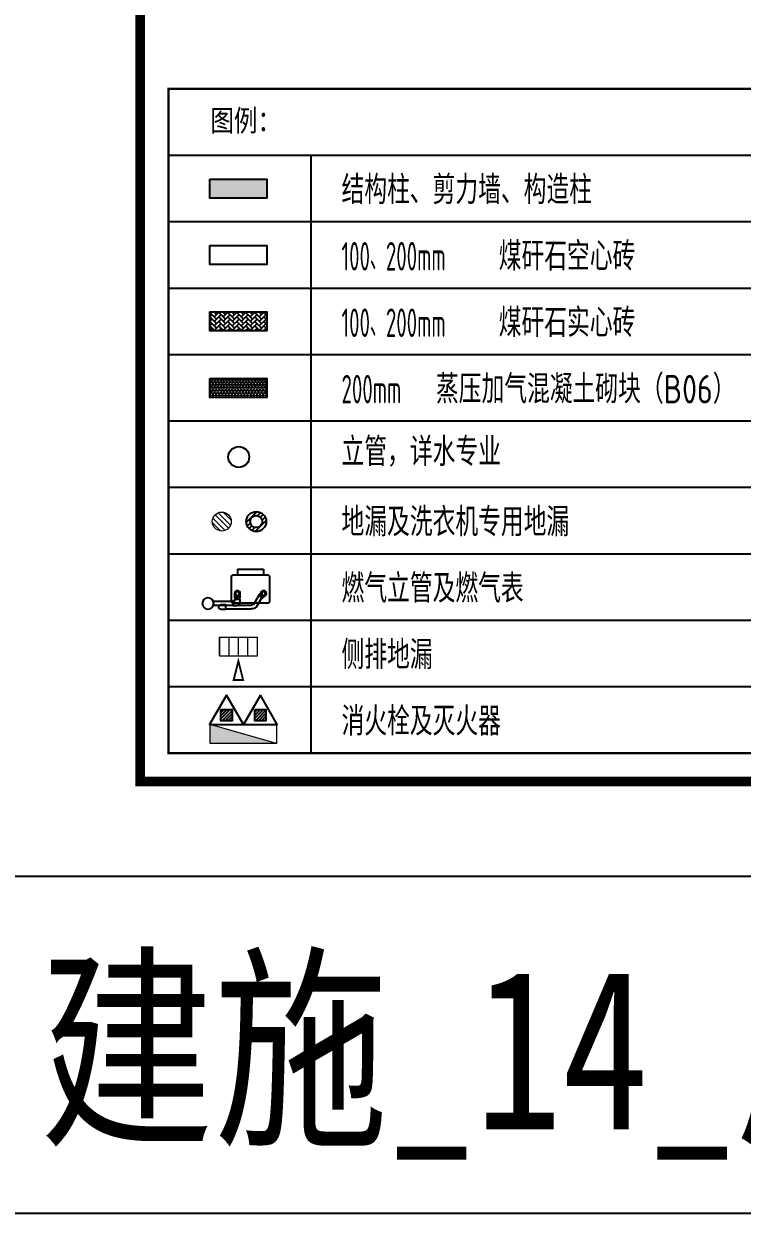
# Model space of a CAD drawing. Extents: x -518115 to 790560, y -210384 to 1628073.
# Drawn here: x 407588 to 415161, y 175658 to 188191 of the extents above; entities that cross this region are included whole.
import ezdxf

# ---------------------------------------------------------------- set-up
doc = ezdxf.new("R2010")
doc.units = 0
doc.header["$LTSCALE"] = 1000
doc.header["$MEASUREMENT"] = 0
for name, color, linetype in [('__0', 7, 'Continuous'), ('AH-FURNITURE', 1, 'Continuous'), ('C-Sheet-图框', 101, 'Continuous'), ('EQUIP_地漏', 7, 'Continuous'), ('EQUIP_消防', 7, 'Continuous'), ('PUB_TEXT', 4, 'Continuous'), ('保温', 6, 'Continuous'), ('图框', 140, 'Continuous'), ('导图字', 7, 'Continuous')]:
    doc.layers.add(name, color=color, linetype=linetype)
for name, color, linetype, lineweight in [('EQUIP_消火栓', 242, 'Continuous', 18), ('LVTRY', 1, 'Continuous', 13), ('平面-分水线', 214, 'Continuous', 15)]:
    doc.layers.add(name, color=color, linetype=linetype, lineweight=lineweight)
doc.layers.add('yichutu', color=7, linetype='Continuous', true_color=0xffffff, plot=False)
doc.styles.add('宋体', font='', dxfattribs={"height": 50})
doc.styles.add('房间名称', font='TSSDENG', dxfattribs={"width": 0.8, "bigfont": 'HZTXT'})
doc.styles.add('黑体', font='')
doc.styles.get('宋体').set_extended_font_data('SimSun')
doc.styles.get('黑体').set_extended_font_data('SimHei')

# ---------------------------------------------------------------- blocks, each defined once
blk = doc.blocks.new('$TwtSys$00000543')
for p, q in [((-94, -9), (9, 94)), ((-9, -94), (94, 9)), ((12, 55), (42, 84)), ((40, 40), (66, 66)), ((55, 12), (84, 42)), ((-84, -42), (-55, -12)), ((-66, -66), (-40, -40)), ((-42, -84), (-12, -55))]:
    blk.add_line(p, q)
for radius in [94, 56.4]:
    blk.add_circle((0, 0), radius)
blk = doc.blocks.new('$TwtSys$00000546')
h = blk.add_hatch()
h.set_pattern_fill('ANSI31', color=1, scale=200, style=0)
h.set_pattern_definition([(45, (-38543.802, -6670.83), (-17.67767, 17.67767), [])])
h.paths.add_polyline_path([(-65, 174), (65, 174), (65, 44), (-65, 44)])
at = {"color": 1}
for points in [[(0, 344), (-198, 0), (198, 0)], [(-65, 174), (65, 174), (65, 44), (-65, 44)]]:
    blk.add_lwpolyline(points, close=True, dxfattribs=at)
blk = doc.blocks.new('$TwtSys$00000434')
for p, q in [((-0.5, 0.5), (-0.5, -0.5)), ((-0.5, -0.5), (0.5, 0.5)), ((0.5, 0.5), (-0.5, 0.5)), ((0.5, -0.5), (0.5, 0.5)), ((-0.5, -0.5), (0.5, -0.5))]:
    blk.add_line(p, q)
blk.add_solid([(0.5, -0.5), (0.5, 0.5), (-0.5, -0.5)])
blk = doc.blocks.new('DFSFSF')
at = {"layer": '平面-分水线'}
for p, q in [((697141.9, 775567.7), (697141.9, 775667.6)), ((697342.3, 775667.6), (697142.7, 775667.6)), ((697193.1, 775567.7), (697193.1, 775667.6)), ((697242.5, 775567.7), (697242.5, 775667.6)), ((697291.9, 775567.7), (697291.9, 775667.6)), ((697342.3, 775667.6), (697342.3, 775567.7)), ((697342.3, 775567.7), (697342.3, 775667.6)), ((697342.3, 775567.7), (697142.7, 775567.7))]:
    blk.add_line(p, q, dxfattribs=at)
blk = doc.blocks.new('DFGDGDGD')
at = {"layer": '平面-分水线', "const_width": 10}
blk.add_lwpolyline([(697267.5, 775440.7), (697242.5, 775540.7), (697217.5, 775440.7)], close=True, dxfattribs=at)
blk.add_blockref('DFSFSF', (0, 0))
blk = doc.blocks.new('$lvtry$00000171')
for p, q in [((-74.2, 10.6), (-10.6, 74.2)), ((-69.8, -27.4), (27.4, 69.8)), ((-53, -53), (53, 53)), ((-27.4, -69.8), (69.8, 27.4)), ((10.6, -74.2), (74.2, -10.6))]:
    blk.add_line(p, q)
blk.add_circle((0, 0), 75)
blk.add_point((0, 0))
blk = doc.blocks.new('A$C60D053AF')
at = {"layer": 'AH-FURNITURE', "color": 8}
for p, q in [((232.5, -90), (128.3, -90)), ((232.5, -110), (128.3, -110)), ((192.5, -71), (327.6, -71)), ((192.5, -91), (327.6, -91)), ((245, -129.5), (245, -122.5)), ((265, -129.5), (265, -122.5)), ((341.7, -96.9), (370, -143.2)), ((355.9, -82.7), (384.2, -129)), ((255, -281), (255, -251)), ((255, -281), (393, -281)), ((393, -281), (393, -251))]:
    blk.add_line(p, q, dxfattribs=at)
for points in [[(170, -68, 1), (170, -94), (192.5, -94), (192.5, -68)], [(234, -251), (414, -251, 0.414214), (424, -241), (424, -111, 0.414214), (414, -101), (234, -101, 0.414214), (224, -111), (224, -241, 0.414214)], [(268, -122.5), (268, -107, 0.414214), (248, -87), (232.5, -87), (232.5, -113), (242, -113), (242, -122.5)], [(242, -152, 1), (268, -152), (268, -129.5), (242, -129.5)], [(383.8, -161.2, 1), (402.2, -142.8), (386.3, -126.9), (367.9, -145.3)]]:
    blk.add_lwpolyline(points, format="xyb", close=True, dxfattribs=at)
for centre, radius in [((100, -100), 30), ((255, -152), 15), ((255, -152), 10), ((393, -152), 15), ((393, -152), 10)]:
    blk.add_circle(centre, radius, dxfattribs=at)
for radius in [40, 20]:
    blk.add_arc((327.6, -111), radius, 45, 90, dxfattribs=at)
blk = doc.blocks.new('yct-841-594-84100-59399.9999999999-100-1000.0')
at = {"color": 7, "true_color": 0xffffff}
blk.add_lwpolyline([(0, -3549), (80358, -3549), (80358, 0), (0, 0)], close=True, dxfattribs=at)
at = {"layer": 'yichutu', "color": 7, "true_color": 0xffffff}
blk.add_lwpolyline([(0, 0), (0, 59400), (84100, 59400), (84100, 0)], close=True, dxfattribs=at)
blk = doc.blocks.new('TK')
at = {"layer": '图框'}
blk.add_lwpolyline([(465375, 548714), (549475, 548714), (549475, 489314), (465375, 489314)], close=True, dxfattribs=at)
blk.add_lwpolyline([(465375, 548714), (549475, 548714), (549475, 489314), (465375, 489314)], close=True, dxfattribs=at)
at = {"layer": '图框', "const_width": 100}
blk.add_lwpolyline([(548475, 490314), (548475, 547714), (467875, 547714), (467875, 490314)], close=True, dxfattribs=at)

msp = doc.modelspace()

# ---------------------------------------------------------------- hatches: boundary and pattern name
at = {"layer": '保温', "linetype": 'ByBlock', "ltscale": 10}
h = msp.add_hatch(color=8, dxfattribs=at)
h.dxf.hatch_style = 1
h.paths.add_polyline_path([(410149.5, 186354.8), (410149.5, 186554.8), (409549.8, 186554.8), (409549.8, 186354.8)])
h = msp.add_hatch(dxfattribs=at)
h.set_pattern_fill('AR-HBONE', color=251, scale=55)
h.set_pattern_definition([(45, (-59060.906, -310106.853), (0, 47.4157523), [100.584, -33.528]), (135, (-59037.198, -310083.145), (3e-15, 47.4157523), [100.584, -33.528])])
h.paths.add_polyline_path([(410149.5, 184954.8), (410149.5, 185154.8), (409549.8, 185154.8), (409549.8, 184954.8)])
at = {"layer": '保温', "linetype": 'Continuous', "ltscale": 10}
h = msp.add_hatch(dxfattribs=at)
h.set_pattern_fill('HEX', color=251, scale=10, angle=90, style=0)
h.set_pattern_definition([(90, (-59060.906, -310106.853), (-16.49778, 1e-15), [9.525, -19.05]), (210, (-59060.906, -310106.853), (8.24889, -14.2874966), [9.525, -19.05]), (150, (-59060.906, -310097.328), (-8.24889, -14.2874966), [9.525, -19.05])])
h.paths.add_polyline_path([(410149.5, 184254.8), (410149.5, 184454.8), (409549.8, 184454.8), (409549.8, 184254.8)])

# ---------------------------------------------------------------- linework, layer by layer
msp.add_circle((409854, 183626.5), 110)
at = {"layer": '__0', "color": 4}
for points in [[(409549.8, 186554.8), (410149.5, 186554.8), (410149.5, 186354.8), (409549.8, 186354.8)], [(409549.8, 185854.8), (410149.5, 185854.8), (410149.5, 185654.8), (409549.8, 185654.8)], [(409549.8, 185154.8), (410149.5, 185154.8), (410149.5, 184954.8), (409549.8, 184954.8)], [(409549.8, 184454.8), (410149.5, 184454.8), (410149.5, 184254.8), (409549.8, 184254.8)]]:
    msp.add_lwpolyline(points, close=True, dxfattribs=at)
at = {"layer": 'C-Sheet-图框', "color": 0}
for p, q in [((409114.1, 186806.8), (422601, 186806.8)), ((410614.1, 186806.8), (410614.1, 180506.8)), ((409114.1, 186106.8), (422601, 186106.8)), ((409114.1, 185406.8), (422601, 185406.8)), ((409114.1, 184706.8), (422601, 184706.8)), ((409114.1, 184006.8), (422601, 184006.8)), ((409114.1, 183306.8), (422601, 183306.8)), ((409114.1, 182606.8), (422601, 182606.8)), ((409114.1, 181906.8), (422601, 181906.8)), ((409114.1, 181206.8), (422601, 181206.8))]:
    msp.add_line(p, q, dxfattribs=at)
at = {"layer": 'C-Sheet-图框', "color": 0, "const_width": 24}
msp.add_lwpolyline([(409114.1, 180506.8), (409114.1, 187506.8), (422601, 187506.8), (422601, 180506.8), (409114.1, 180506.8)], dxfattribs=at)

# ---------------------------------------------------------------- block references
msp.add_blockref('TK', (-59060.9, -310106.9))
at = {"xscale": -2, "yscale": 2, "zscale": 2, "rotation": 180}
msp.add_blockref('A$C60D053AF', (409329.8, 181883.2), dxfattribs=at)
at = {"xscale": -2, "yscale": 2, "zscale": 2}
msp.add_blockref('DFGDGDGD', (1804335.4, -1369605.8), dxfattribs=at)
at = {"layer": 'EQUIP_地漏', "xscale": 1.12, "yscale": 1.12, "zscale": 1.12}
msp.add_blockref('$TwtSys$00000543', (410038.3, 182946), dxfattribs=at)
at = {"layer": 'EQUIP_消火栓', "xscale": -700, "yscale": 200, "zscale": 700}
msp.add_blockref('$TwtSys$00000434', (409903.4, 180708.3), dxfattribs=at)
at = {"layer": 'EQUIP_消防', "xscale": 0.9, "yscale": 0.9, "zscale": 0.9}
for p in [(409724.9, 180808.3), (410082, 180808.3)]:
    msp.add_blockref('$TwtSys$00000546', p, dxfattribs=at)
at = {"layer": 'LVTRY', "xscale": 1.333333333421565, "yscale": 1.333333333421565, "zscale": 2, "rotation": 270}
msp.add_blockref('$lvtry$00000171', (409674.8, 182946), dxfattribs=at)
at = {"layer": 'yichutu'}
msp.add_blockref('yct-841-594-84100-59399.9999999999-100-1000.0', (406314.1, 179206.8), dxfattribs=at)

# ---------------------------------------------------------------- texts
at = {"layer": 'PUB_TEXT', "color": 2, "style": '宋体', "width": 0.8}
msp.add_text('图例：', height=227.85, dxfattribs=at).set_placement((409554.7, 187058.2))
at = {"layer": 'PUB_TEXT', "style": '房间名称'}
for s, width, p in [('结构柱、剪力墙、构造柱', 0.8, (410937.5, 186291.5)), ('100、200mm', 0.56, (410937.5, 185591.5)), ('煤矸石空心砖', 0.8, (412594.3, 185591.5)), ('100、200mm', 0.56, (410937.5, 184891.5)), ('煤矸石实心砖', 0.8, (412594.3, 184891.5)), ('蒸压加气混凝土砌块（B06）', 0.8, (411932.7, 184191.5)), ('200mm', 0.56, (410937.5, 184191.5)), ('立管，详水专业', 0.8, (410937.5, 183531.6)), ('地漏及洗衣机专用地漏', 0.8, (410937.5, 182791.5)), ('燃气立管及燃气表', 0.8, (410937.5, 182091.5)), ('侧排地漏', 0.8, (410937.5, 181391.5)), ('消火栓及灭火器', 0.8, (410937.5, 180691.5))]:
    msp.add_text(s, height=300, dxfattribs=dict(at, width=width)).set_placement(p)
at = {"layer": '导图字', "color": 1, "style": '黑体', "width": 0.8}
msp.add_text('建施_14_屋顶层平面图_A1', height=1682.363, dxfattribs=at).set_placement((407757.3, 176543.3))

doc.saveas('drawing.dxf')
